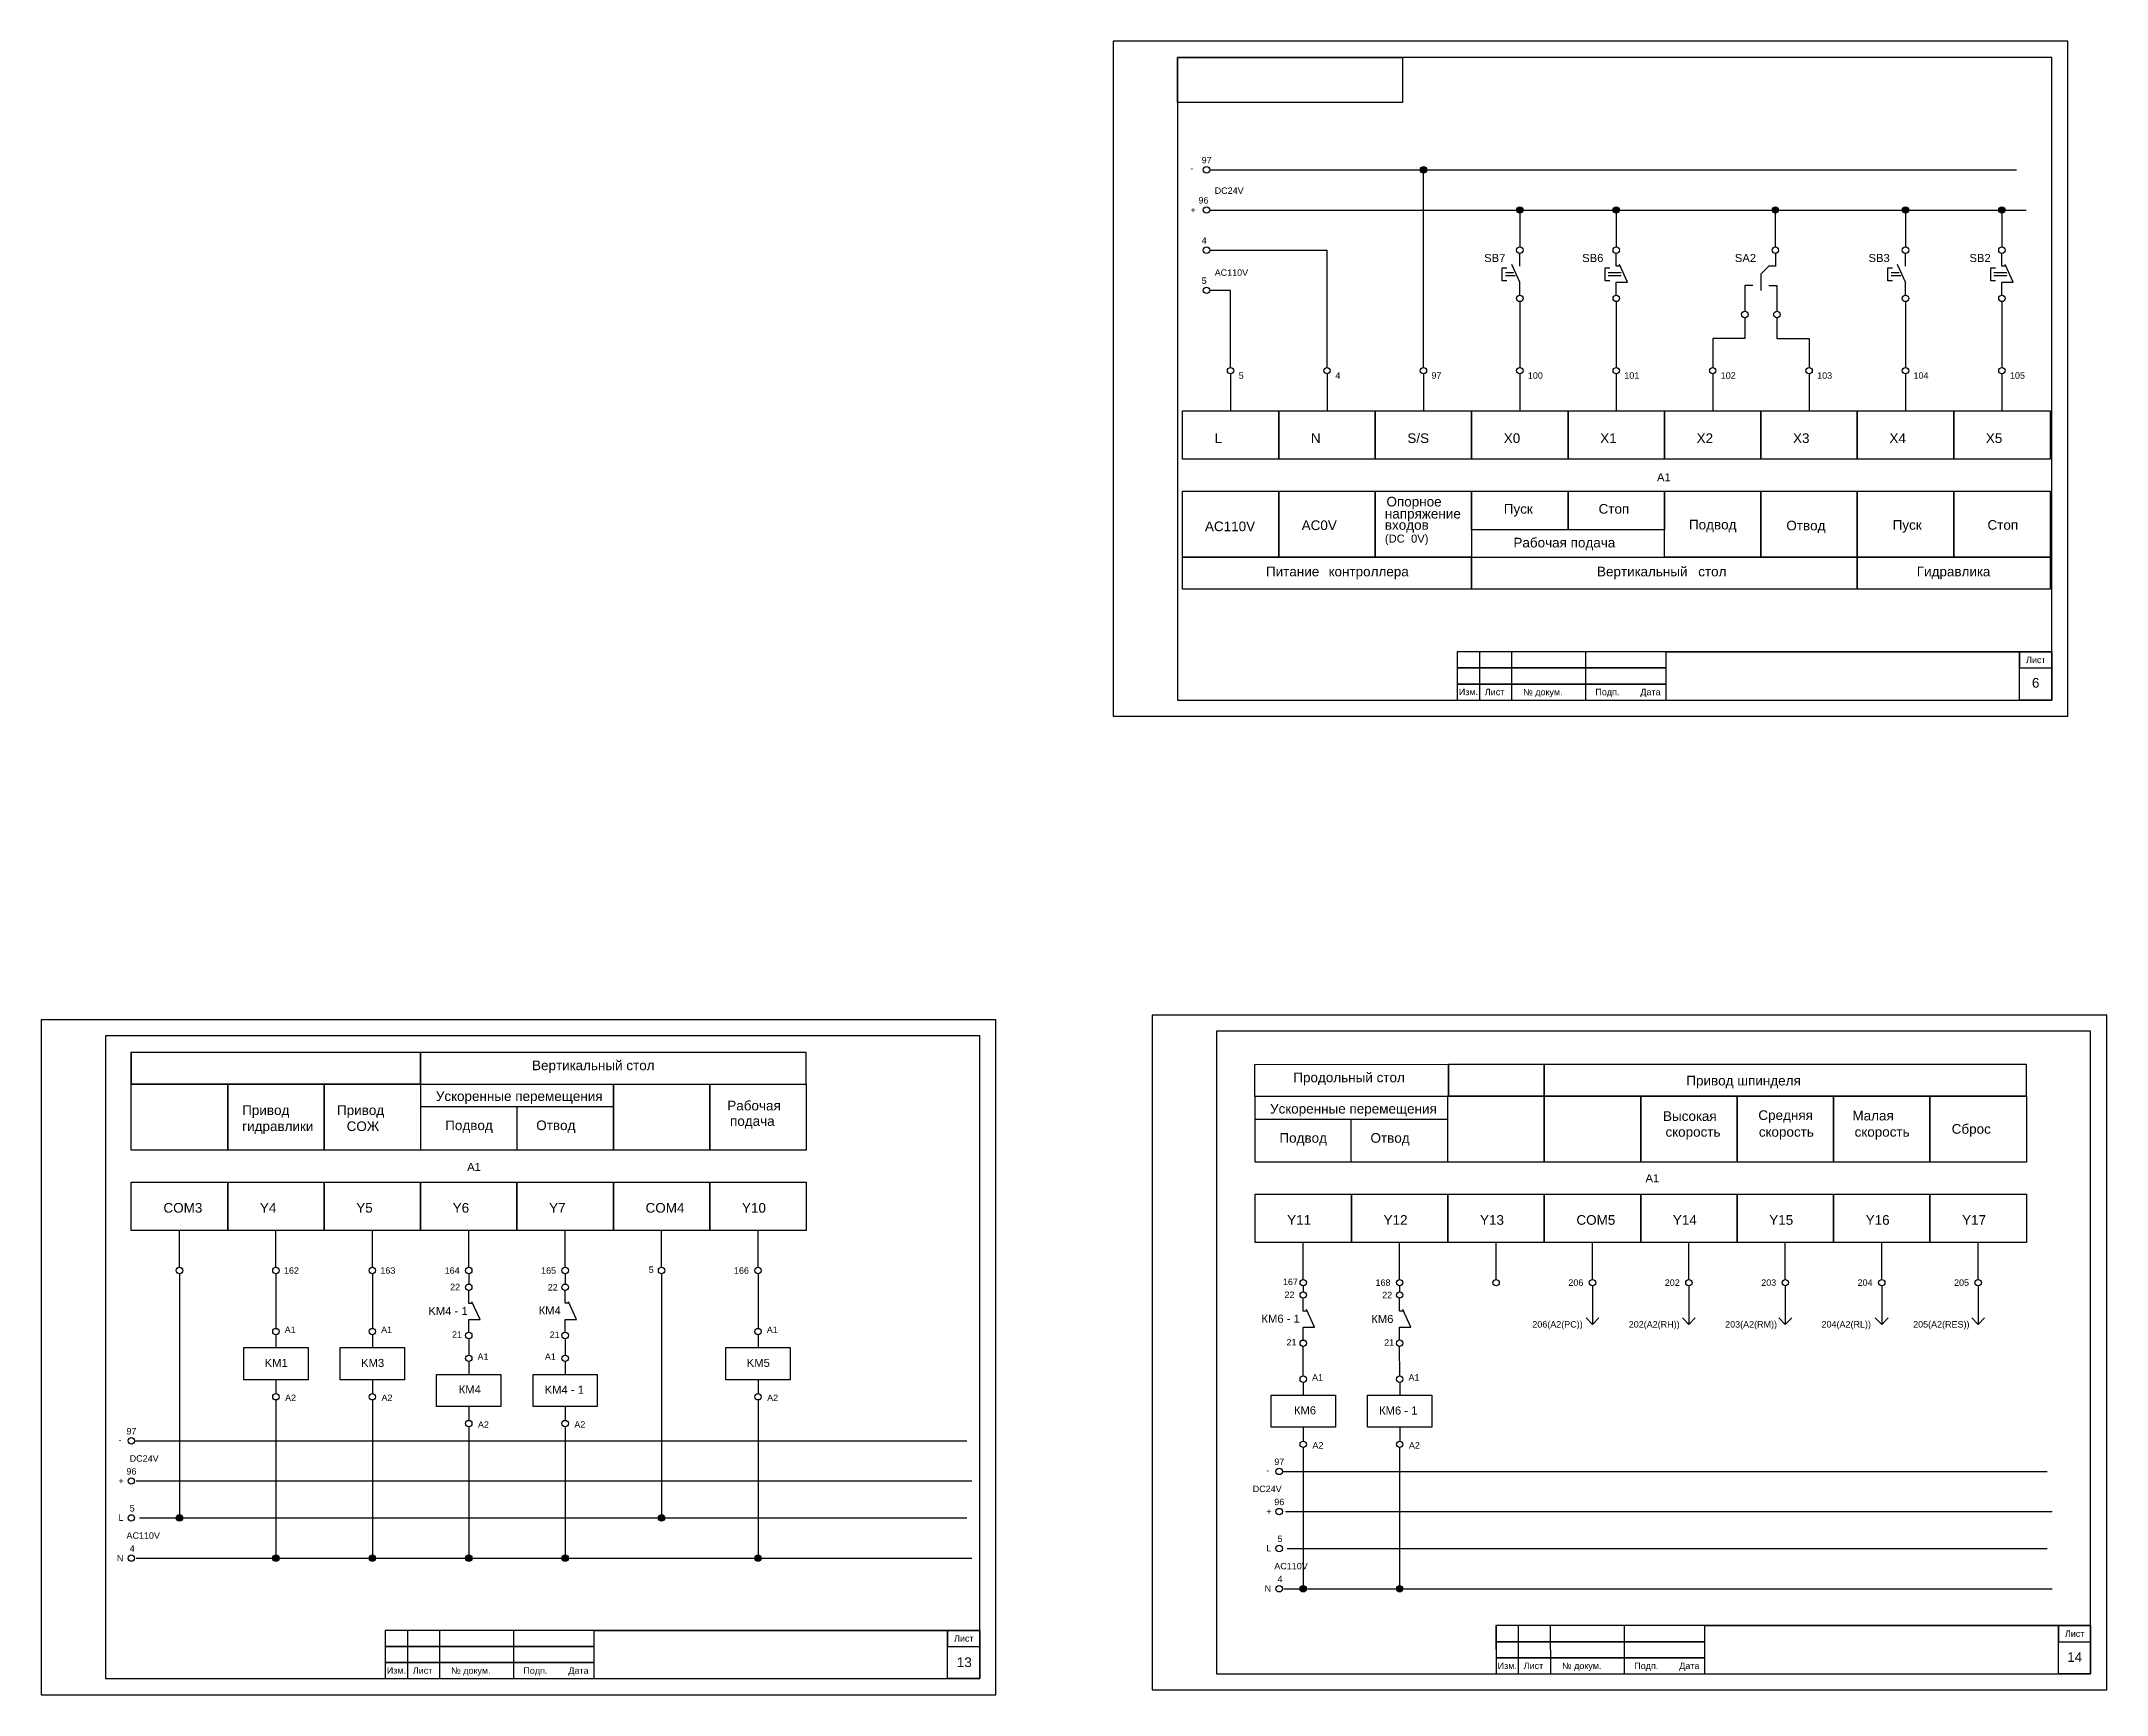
# Model space of a CAD drawing. Header units: millimetres. Extents: x 2144 to 8705, y -937 to 1906.
# Drawn here: x 7355 to 7997, y 413 to 928 of the extents above; entities that cross this region are included whole.
import ezdxf

# ---------------------------------------------------------------- set-up
doc = ezdxf.new("R2010")
doc.units = ezdxf.units.MM
for name, color, linetype, lineweight in [('Маркировка', 7, 'Continuous', 25), ('Оформление', 7, 'Continuous', 30), ('Элементы', 7, 'Continuous', 30)]:
    doc.layers.add(name, color=color, linetype=linetype, lineweight=lineweight)
doc.styles.get("Standard").update_dxf_attribs({"font": 'arial.ttf'})

msp = doc.modelspace()

# ---------------------------------------------------------------- hatches: boundary and pattern name
at = {"layer": 'Элементы'}
h = msp.add_hatch(color=256, dxfattribs=at)
h.dxf.hatch_style = 1
h.paths.add_polyline_path([(7785.83, 887.68, 1), (7783.83, 887.68, 1)])
h = msp.add_hatch(color=256, dxfattribs=at)
h.dxf.hatch_style = 1
h.paths.add_polyline_path([(7815.83, 875.18, 1), (7813.83, 875.18, 1)])
h = msp.add_hatch(color=256, dxfattribs=at)
h.dxf.hatch_style = 1
h.paths.add_polyline_path([(7845.83, 875.18, 1), (7843.83, 875.18, 1)])
h = msp.add_hatch(color=256, dxfattribs=at)
h.dxf.hatch_style = 1
h.paths.add_polyline_path([(7895.33, 875.18, 1), (7893.33, 875.18, 1)])
h = msp.add_hatch(color=256, dxfattribs=at)
h.dxf.hatch_style = 1
h.paths.add_polyline_path([(7935.83, 875.18, 1), (7933.83, 875.18, 1)])
h = msp.add_hatch(color=256, dxfattribs=at)
h.dxf.hatch_style = 1
h.paths.add_polyline_path([(7965.83, 875.18, 1), (7963.83, 875.18, 1)])
h = msp.add_hatch(color=256, dxfattribs=at)
h.dxf.hatch_style = 1
h.paths.add_polyline_path([(7398.79, 468.16, 1), (7396.79, 468.16, 1)])
h = msp.add_hatch(color=256, dxfattribs=at)
h.dxf.hatch_style = 1
h.paths.add_polyline_path([(7548.79, 468.16, 1), (7546.79, 468.16, 1)])
h = msp.add_hatch(color=256, dxfattribs=at)
h.dxf.hatch_style = 1
h.paths.add_polyline_path([(7428.79, 455.66, 1), (7426.79, 455.66, 1)])
h = msp.add_hatch(color=256, dxfattribs=at)
h.dxf.hatch_style = 1
h.paths.add_polyline_path([(7458.79, 455.66, 1), (7456.79, 455.66, 1)])
h = msp.add_hatch(color=256, dxfattribs=at)
h.dxf.hatch_style = 1
h.paths.add_polyline_path([(7488.79, 455.66, 1), (7486.79, 455.66, 1)])
h = msp.add_hatch(color=256, dxfattribs=at)
h.dxf.hatch_style = 1
h.paths.add_polyline_path([(7518.79, 455.66, 1), (7516.79, 455.66, 1)])
h = msp.add_hatch(color=256, dxfattribs=at)
h.dxf.hatch_style = 1
h.paths.add_polyline_path([(7578.79, 455.66, 1), (7576.79, 455.66, 1)])
h = msp.add_hatch(color=256, dxfattribs=at)
h.dxf.hatch_style = 1
h.paths.add_polyline_path([(7748.43, 446.14, 1), (7746.43, 446.14, 1)])
h = msp.add_hatch(color=256, dxfattribs=at)
h.dxf.hatch_style = 1
h.paths.add_polyline_path([(7778.43, 446.14, 1), (7776.43, 446.14, 1)])

# ---------------------------------------------------------------- linework, layer by layer
at = {"layer": 'Оформление'}
for p, q in [((7980.33, 922.68), (7708.33, 922.68)), ((7708.33, 922.68), (7708.33, 722.68)), ((7980.33, 722.68), (7980.33, 922.68)), ((7708.33, 722.68), (7980.33, 722.68)), ((7795.33, 722.68), (7980.33, 722.68)), ((7795.33, 722.68), (7980.33, 722.68)), ((7795.33, 722.68), (7980.33, 722.68)), ((7646.79, 618.16), (7374.79, 618.16)), ((7374.79, 618.16), (7374.79, 418.16)), ((7646.79, 418.16), (7646.79, 618.16)), ((7992.43, 619.64), (7720.43, 619.64)), ((7720.43, 619.64), (7720.43, 419.64)), ((7992.43, 419.64), (7992.43, 619.64)), ((7382.79, 613.16), (7382.79, 603.16)), ((7472.86, 596.17), (7532.79, 596.17)), ((7502.83, 582.66), (7502.83, 596.17)), ((7732.43, 592.25), (7792.35, 592.25)), ((7762.39, 578.74), (7762.39, 592.25)), ((7374.79, 418.16), (7646.79, 418.16)), ((7461.79, 418.16), (7646.79, 418.16)), ((7461.79, 418.16), (7646.79, 418.16)), ((7461.79, 418.16), (7646.79, 418.16)), ((7720.43, 419.64), (7992.43, 419.64)), ((7807.43, 419.64), (7992.43, 419.64)), ((7807.43, 419.64), (7992.43, 419.64)), ((7807.43, 419.64), (7992.43, 419.64))]:
    msp.add_line(p, q, dxfattribs=at)
at = {"layer": 'Оформление', "lineweight": 35}
for p, q in [((7860.33, 737.68), (7980.33, 737.68)), ((7526.79, 433.16), (7646.79, 433.16)), ((7872.43, 434.64), (7992.43, 434.64))]:
    msp.add_line(p, q, dxfattribs=at)
at = {"layer": 'Оформление'}
for points in [[(7985.33, 927.68), (7688.33, 927.68), (7688.33, 717.68), (7985.33, 717.68)], [(7709.83, 787.68), (7739.83, 787.68), (7739.83, 767.18), (7709.83, 767.18)], [(7739.83, 787.68), (7769.83, 787.68), (7769.83, 767.18), (7739.83, 767.18)], [(7769.83, 787.68), (7799.83, 787.68), (7799.83, 767.18), (7769.83, 767.18)], [(7799.83, 787.68), (7829.83, 787.68), (7829.83, 775.68), (7799.83, 775.68)], [(7829.83, 787.68), (7859.83, 787.68), (7859.83, 775.68), (7829.83, 775.68)], [(7859.83, 787.68), (7889.83, 787.68), (7889.83, 767.18), (7859.83, 767.18)], [(7889.83, 787.68), (7919.83, 787.68), (7919.83, 767.18), (7889.83, 767.18)], [(7919.83, 787.68), (7949.83, 787.68), (7949.83, 767.18), (7919.83, 767.18)], [(7949.83, 787.68), (7979.83, 787.68), (7979.83, 767.18), (7949.83, 767.18)], [(7709.83, 767.18), (7799.83, 767.18), (7799.83, 757.18), (7709.83, 757.18)], [(7799.83, 767.18), (7919.83, 767.18), (7919.83, 757.18), (7799.83, 757.18)], [(7919.83, 767.18), (7979.83, 767.18), (7979.83, 757.18), (7919.83, 757.18)], [(7795.33, 722.68), (7812.33, 722.68), (7812.31, 737.68), (7795.31, 737.68)], [(7795.33, 732.68), (7860.33, 732.68), (7860.33, 737.68), (7795.33, 737.68)], [(7795.33, 722.68), (7802.33, 722.68), (7802.33, 737.68), (7795.33, 737.68)], [(7795.33, 722.68), (7835.33, 722.68), (7835.33, 737.68), (7795.33, 737.68)], [(7795.33, 727.68), (7860.33, 727.68), (7860.33, 732.68), (7795.33, 732.68)], [(7980.33, 722.68), (7970.33, 722.68), (7970.33, 737.68), (7980.33, 737.68)], [(7980.33, 737.68), (7970.33, 737.68), (7970.33, 732.68), (7980.33, 732.68)], [(7795.33, 722.68), (7860.33, 722.68), (7860.33, 727.68), (7795.33, 727.68)], [(7997.43, 624.64), (7700.43, 624.64), (7700.43, 414.64), (7997.43, 414.64)], [(7651.79, 623.16), (7354.79, 623.16), (7354.79, 413.16), (7651.79, 413.16)], [(7472.79, 603.16), (7382.79, 603.16), (7382.79, 613.16), (7472.79, 613.16)], [(7592.71, 603.08), (7472.79, 603.16), (7472.79, 613.16), (7592.71, 613.08)], [(7792.67, 599.39), (7732.35, 599.32), (7732.35, 609.32), (7792.67, 609.39)], [(7822.41, 599.39), (7792.67, 599.39), (7792.67, 609.39), (7822.41, 609.39)], [(7972.32, 599.39), (7822.41, 599.39), (7822.41, 609.39), (7972.32, 609.39)], [(7412.79, 582.66), (7382.79, 582.66), (7382.79, 603.16), (7412.79, 603.16)], [(7442.79, 582.66), (7412.79, 582.66), (7412.79, 603.16), (7442.79, 603.16)], [(7472.79, 582.66), (7442.79, 582.66), (7442.79, 603.16), (7472.79, 603.16)], [(7532.79, 582.66), (7472.86, 582.66), (7472.86, 603.16), (7532.79, 603.16)], [(7562.79, 582.66), (7532.79, 582.66), (7532.79, 603.16), (7562.79, 603.16)], [(7592.79, 582.66), (7562.79, 582.66), (7562.79, 603.16), (7592.79, 603.16)], [(7822.43, 578.89), (7732.43, 578.89), (7732.43, 599.39), (7822.43, 599.39)], [(7822.39, 578.92), (7792.39, 578.92), (7792.39, 599.42), (7822.39, 599.42)], [(7852.43, 578.89), (7822.43, 578.89), (7822.43, 599.39), (7852.43, 599.39)], [(7882.43, 578.89), (7852.43, 578.89), (7852.43, 599.39), (7882.43, 599.39)], [(7912.43, 578.89), (7882.43, 578.89), (7882.43, 599.39), (7912.43, 599.39)], [(7942.43, 578.89), (7912.43, 578.89), (7912.43, 599.39), (7942.43, 599.39)], [(7972.43, 578.89), (7942.43, 578.89), (7942.43, 599.39), (7972.43, 599.39)], [(7461.79, 418.16), (7478.79, 418.16), (7478.76, 433.16), (7461.76, 433.16)], [(7461.79, 428.16), (7526.79, 428.16), (7526.79, 433.16), (7461.79, 433.16)], [(7461.79, 418.16), (7468.79, 418.16), (7468.79, 433.16), (7461.79, 433.16)], [(7461.79, 418.16), (7501.79, 418.16), (7501.79, 433.16), (7461.79, 433.16)], [(7646.79, 418.16), (7636.79, 418.16), (7636.79, 433.16), (7646.79, 433.16)], [(7646.79, 433.16), (7636.79, 433.16), (7636.79, 428.16), (7646.79, 428.16)], [(7807.43, 419.64), (7824.43, 419.64), (7824.4, 434.64), (7807.4, 434.64)], [(7807.43, 429.64), (7872.43, 429.64), (7872.43, 434.64), (7807.43, 434.64)], [(7807.43, 419.64), (7814.43, 419.64), (7814.43, 434.64), (7807.43, 434.64)], [(7807.43, 419.64), (7847.43, 419.64), (7847.43, 434.64), (7807.43, 434.64)], [(7992.43, 419.64), (7982.43, 419.64), (7982.43, 434.64), (7992.43, 434.64)], [(7992.43, 434.64), (7982.43, 434.64), (7982.43, 429.64), (7992.43, 429.64)], [(7461.79, 423.16), (7526.79, 423.16), (7526.79, 428.16), (7461.79, 428.16)], [(7807.43, 424.64), (7872.43, 424.64), (7872.43, 429.64), (7807.43, 429.64)], [(7807.43, 419.64), (7872.43, 419.64), (7872.43, 424.64), (7807.43, 424.64)], [(7461.79, 418.16), (7526.79, 418.16), (7526.79, 423.16), (7461.79, 423.16)]]:
    msp.add_lwpolyline(points, close=True, dxfattribs=at)
at = {"layer": 'Элементы'}
for p, q in [((7718.33, 887.68), (7969.33, 887.68)), ((7784.83, 826.18), (7784.83, 887.68)), ((7718.33, 875.18), (7972.33, 875.18)), ((7814.83, 875.18), (7814.83, 863.68)), ((7844.83, 875.18), (7844.83, 863.68)), ((7894.33, 863.68), (7894.33, 875.18)), ((7934.83, 875.18), (7934.83, 863.68)), ((7964.83, 875.18), (7964.83, 863.68)), ((7718.33, 862.68), (7754.83, 862.68)), ((7754.83, 826.18), (7754.83, 862.68)), ((7814.83, 857.68), (7814.83, 861.68)), ((7844.83, 857.68), (7844.83, 861.68)), ((7894.33, 861.68), (7894.33, 857.68)), ((7934.83, 857.68), (7934.83, 861.68)), ((7964.83, 857.68), (7964.83, 861.68)), ((7809.33, 853.18), (7809.33, 857.18)), ((7809.33, 857.18), (7810.83, 857.18)), ((7812.83, 855.68), (7810.33, 855.68)), ((7814.83, 852.68), (7812.33, 858.18)), ((7841.33, 853.18), (7841.33, 857.18)), ((7841.33, 857.18), (7842.83, 857.18)), ((7846.33, 855.68), (7842.33, 855.68)), ((7846.06, 857.68), (7844.83, 857.68)), ((7848.33, 852.68), (7845.83, 858.18)), ((7889.83, 855.18), (7892.33, 857.68)), ((7889.83, 855.18), (7889.83, 850.18)), ((7894.33, 857.68), (7892.33, 857.68)), ((7929.33, 853.18), (7929.33, 857.18)), ((7929.33, 857.18), (7930.83, 857.18)), ((7932.83, 855.68), (7930.33, 855.68)), ((7934.83, 852.68), (7932.33, 858.18)), ((7961.33, 853.18), (7961.33, 857.18)), ((7961.33, 857.18), (7962.83, 857.18)), ((7966.33, 855.68), (7962.33, 855.68)), ((7966.06, 857.68), (7964.83, 857.68)), ((7968.33, 852.68), (7965.83, 858.18)), ((7724.83, 850.18), (7718.33, 850.18)), ((7724.83, 826.18), (7724.83, 850.18)), ((7810.83, 853.18), (7809.33, 853.18)), ((7813.33, 854.68), (7810.33, 854.68)), ((7814.83, 848.68), (7814.83, 852.68)), ((7842.83, 853.18), (7841.33, 853.18)), ((7846.33, 854.68), (7842.33, 854.68)), ((7844.83, 848.68), (7844.83, 852.68)), ((7844.83, 852.68), (7848.33, 852.68)), ((7887.33, 851.68), (7884.83, 851.68)), ((7884.83, 851.68), (7884.83, 843.68)), ((7892.33, 851.68), (7894.83, 851.68)), ((7894.83, 851.68), (7894.83, 843.68)), ((7930.83, 853.18), (7929.33, 853.18)), ((7933.33, 854.68), (7930.33, 854.68)), ((7934.83, 848.68), (7934.83, 852.68)), ((7962.83, 853.18), (7961.33, 853.18)), ((7966.33, 854.68), (7962.33, 854.68)), ((7964.83, 848.68), (7964.83, 852.68)), ((7964.83, 852.68), (7968.33, 852.68)), ((7814.83, 846.68), (7814.83, 826.18)), ((7844.83, 846.68), (7844.83, 826.18)), ((7934.83, 846.68), (7934.83, 826.18)), ((7964.83, 846.68), (7964.83, 826.18)), ((7884.83, 841.68), (7884.83, 835.18)), ((7894.83, 841.68), (7894.83, 835.18)), ((7884.83, 835.18), (7874.83, 835.18)), ((7874.83, 835.18), (7874.83, 826.18)), ((7894.83, 835.18), (7904.83, 835.18)), ((7904.83, 835.18), (7904.83, 826.18)), ((7724.83, 824.18), (7724.83, 812.68)), ((7754.83, 824.18), (7754.83, 812.68)), ((7784.83, 824.18), (7784.83, 812.68)), ((7814.83, 824.18), (7814.83, 812.68)), ((7844.83, 824.18), (7844.83, 812.68)), ((7874.83, 824.18), (7874.83, 812.68)), ((7904.83, 824.18), (7904.83, 812.68)), ((7934.83, 824.18), (7934.83, 812.68)), ((7964.83, 824.18), (7964.83, 812.68)), ((7397.79, 546.16), (7397.79, 557.66)), ((7427.79, 546.16), (7427.79, 557.66)), ((7457.79, 546.16), (7457.79, 557.66)), ((7487.79, 546.16), (7487.79, 557.66)), ((7517.79, 546.16), (7517.79, 557.66)), ((7547.79, 546.16), (7547.79, 557.66)), ((7577.79, 546.16), (7577.79, 557.66)), ((7747.43, 542.39), (7747.43, 553.89)), ((7777.43, 542.39), (7777.43, 553.89)), ((7807.43, 542.39), (7807.43, 553.89)), ((7837.43, 542.39), (7837.43, 553.89)), ((7867.43, 542.39), (7867.43, 553.89)), ((7897.43, 542.39), (7897.43, 553.89)), ((7927.43, 542.39), (7927.43, 553.89)), ((7957.43, 542.39), (7957.43, 553.89)), ((7397.79, 544.16), (7397.79, 468.16)), ((7427.79, 544.16), (7427.79, 531.16)), ((7457.79, 544.16), (7457.79, 531.16)), ((7487.79, 544.16), (7487.79, 540.94)), ((7517.79, 544.16), (7517.79, 540.95)), ((7547.79, 544.16), (7547.79, 468.16)), ((7577.79, 544.16), (7577.79, 527.16)), ((7747.43, 540.39), (7747.43, 538.53)), ((7777.43, 540.39), (7777.43, 538.54)), ((7837.43, 540.39), (7837.43, 528.39)), ((7867.43, 540.39), (7867.43, 528.39)), ((7897.43, 540.39), (7897.43, 528.39)), ((7927.43, 540.39), (7927.43, 528.39)), ((7957.43, 540.39), (7957.43, 528.39)), ((7487.79, 534.94), (7487.79, 538.94)), ((7489.02, 534.94), (7487.79, 534.94)), ((7491.29, 529.94), (7488.79, 535.44)), ((7517.79, 534.95), (7517.79, 538.95)), ((7519.02, 534.95), (7517.79, 534.95)), ((7521.29, 529.95), (7518.79, 535.45)), ((7747.43, 532.53), (7747.43, 536.53)), ((7777.43, 532.54), (7777.43, 536.54)), ((7427.79, 531.16), (7427.79, 527.16)), ((7457.79, 531.16), (7457.79, 527.16)), ((7487.79, 525.94), (7487.79, 529.94)), ((7487.79, 529.94), (7491.29, 529.94)), ((7517.79, 525.95), (7517.79, 529.95)), ((7517.79, 529.95), (7521.29, 529.95)), ((7577.79, 531.16), (7577.79, 527.16)), ((7748.65, 532.53), (7747.43, 532.53)), ((7747.43, 523.53), (7747.43, 527.53)), ((7747.43, 527.53), (7750.93, 527.53)), ((7750.93, 527.53), (7748.43, 533.03)), ((7778.65, 532.54), (7777.43, 532.54)), ((7777.43, 523.54), (7777.43, 527.54)), ((7777.43, 527.54), (7780.93, 527.54)), ((7780.93, 527.54), (7778.43, 533.04)), ((7837.43, 528.39), (7835.43, 530.39)), ((7837.43, 528.39), (7839.43, 530.39)), ((7867.43, 528.39), (7865.43, 530.39)), ((7867.43, 528.39), (7869.43, 530.39)), ((7897.43, 528.39), (7895.43, 530.39)), ((7897.43, 528.39), (7899.43, 530.39)), ((7927.43, 528.39), (7925.43, 530.39)), ((7927.43, 528.39), (7929.43, 530.39)), ((7957.43, 528.39), (7955.43, 530.39)), ((7957.43, 528.39), (7959.43, 530.39)), ((7427.79, 525.16), (7427.79, 521.16)), ((7457.79, 525.16), (7457.79, 521.16)), ((7487.79, 523.94), (7487.79, 518.82)), ((7517.79, 523.95), (7517.79, 518.82)), ((7577.79, 525.16), (7577.79, 521.16)), ((7577.79, 525.16), (7577.79, 521.16)), ((7747.44, 512.36), (7747.43, 521.54)), ((7777.44, 512.36), (7777.43, 521.54)), ((7487.79, 516.82), (7487.79, 512.82)), ((7487.79, 516.82), (7487.79, 512.82)), ((7517.79, 516.82), (7517.79, 512.82)), ((7517.79, 516.82), (7517.79, 512.82)), ((7427.79, 511.16), (7427.79, 506.87)), ((7457.79, 511.16), (7457.79, 506.87)), ((7577.79, 511.16), (7577.79, 506.87)), ((7747.44, 510.36), (7747.44, 506.36)), ((7747.44, 510.36), (7747.44, 506.36)), ((7777.44, 510.36), (7777.44, 506.36)), ((7777.44, 510.36), (7777.44, 506.36)), ((7427.79, 504.87), (7427.79, 455.66)), ((7457.79, 504.87), (7457.79, 455.66)), ((7487.79, 502.82), (7487.79, 498.53)), ((7517.79, 502.82), (7517.79, 498.53)), ((7577.79, 504.87), (7577.79, 455.66)), ((7487.79, 496.53), (7487.79, 455.66)), ((7517.79, 496.53), (7517.79, 455.66)), ((7747.44, 496.36), (7747.44, 492.07)), ((7777.44, 496.36), (7777.44, 492.07)), ((7383.79, 492.16), (7642.79, 492.16)), ((7747.43, 490.07), (7747.43, 446.14)), ((7777.43, 489.96), (7777.43, 446.14)), ((7740.93, 482.64), (7978.93, 482.64)), ((7384.29, 479.66), (7644.29, 479.66)), ((7741.93, 470.14), (7980.43, 470.14)), ((7385.29, 468.16), (7642.79, 468.16)), ((7742.43, 458.64), (7978.93, 458.64)), ((7384.29, 455.66), (7644.29, 455.66)), ((7741.43, 446.14), (7980.43, 446.14))]:
    msp.add_line(p, q, dxfattribs=at)
for points in [[(7778.33, 922.68), (7778.33, 908.68), (7708.33, 908.68), (7708.33, 922.68)], [(7709.83, 812.68), (7739.83, 812.68), (7739.83, 797.68), (7709.83, 797.68)], [(7739.83, 812.68), (7769.83, 812.68), (7769.83, 797.68), (7739.83, 797.68)], [(7769.83, 812.68), (7799.83, 812.68), (7799.83, 797.68), (7769.83, 797.68)], [(7799.83, 812.68), (7829.83, 812.68), (7829.83, 797.68), (7799.83, 797.68)], [(7829.83, 812.68), (7859.83, 812.68), (7859.83, 797.68), (7829.83, 797.68)], [(7859.83, 812.68), (7889.83, 812.68), (7889.83, 797.68), (7859.83, 797.68)], [(7889.83, 812.68), (7919.83, 812.68), (7919.83, 797.68), (7889.83, 797.68)], [(7919.83, 812.68), (7949.83, 812.68), (7949.83, 797.68), (7919.83, 797.68)], [(7949.83, 812.68), (7979.83, 812.68), (7979.83, 797.68), (7949.83, 797.68)], [(7412.79, 557.66), (7382.79, 557.66), (7382.79, 572.66), (7412.79, 572.66)], [(7442.79, 557.66), (7412.79, 557.66), (7412.79, 572.66), (7442.79, 572.66)], [(7472.79, 557.66), (7442.79, 557.66), (7442.79, 572.66), (7472.79, 572.66)], [(7502.79, 557.66), (7472.79, 557.66), (7472.79, 572.66), (7502.79, 572.66)], [(7532.79, 557.66), (7502.79, 557.66), (7502.79, 572.66), (7532.79, 572.66)], [(7562.79, 557.66), (7532.79, 557.66), (7532.79, 572.66), (7562.79, 572.66)], [(7592.79, 557.66), (7562.79, 557.66), (7562.79, 572.66), (7592.79, 572.66)], [(7762.43, 553.89), (7732.43, 553.89), (7732.43, 568.89), (7762.43, 568.89)], [(7792.43, 553.89), (7762.43, 553.89), (7762.43, 568.89), (7792.43, 568.89)], [(7822.43, 553.89), (7792.43, 553.89), (7792.43, 568.89), (7822.43, 568.89)], [(7852.43, 553.89), (7822.43, 553.89), (7822.43, 568.89), (7852.43, 568.89)], [(7882.43, 553.89), (7852.43, 553.89), (7852.43, 568.89), (7882.43, 568.89)], [(7912.43, 553.89), (7882.43, 553.89), (7882.43, 568.89), (7912.43, 568.89)], [(7942.43, 553.89), (7912.43, 553.89), (7912.43, 568.89), (7942.43, 568.89)], [(7972.43, 553.89), (7942.43, 553.89), (7942.43, 568.89), (7972.43, 568.89)], [(7417.79, 521.16), (7437.79, 521.16), (7437.79, 511.16), (7417.79, 511.16)], [(7447.79, 521.16), (7467.79, 521.16), (7467.79, 511.16), (7447.79, 511.16)], [(7567.79, 521.16), (7587.79, 521.16), (7587.79, 511.16), (7567.79, 511.16)], [(7477.79, 512.82), (7497.79, 512.82), (7497.79, 502.82), (7477.79, 502.82)], [(7507.79, 512.82), (7527.79, 512.82), (7527.79, 502.82), (7507.79, 502.82)], [(7737.44, 506.36), (7757.44, 506.36), (7757.44, 496.36), (7737.44, 496.36)], [(7767.44, 506.36), (7787.44, 506.36), (7787.44, 496.36), (7767.44, 496.36)]]:
    msp.add_lwpolyline(points, close=True, dxfattribs=at)
for centre in [(7717.33, 887.68), (7784.83, 887.68), (7717.33, 875.18), (7814.83, 875.18), (7844.83, 875.18), (7894.33, 875.18), (7934.83, 875.18), (7964.83, 875.18), (7717.33, 862.68), (7814.83, 862.68), (7844.83, 862.68), (7894.33, 862.68), (7934.83, 862.68), (7964.83, 862.68), (7717.33, 850.18), (7814.83, 847.68), (7844.83, 847.68), (7934.83, 847.68), (7964.83, 847.68), (7884.83, 842.68), (7894.83, 842.68), (7724.83, 825.18), (7754.83, 825.18), (7784.83, 825.18), (7814.83, 825.18), (7844.83, 825.18), (7874.83, 825.18), (7904.83, 825.18), (7934.83, 825.18), (7964.83, 825.18), (7397.79, 545.16), (7427.79, 545.16), (7457.79, 545.16), (7487.79, 545.16), (7487.79, 539.94), (7517.79, 545.16), (7517.79, 539.95), (7547.79, 545.16), (7577.79, 545.16), (7747.43, 541.39), (7777.43, 541.39), (7807.43, 541.39), (7837.43, 541.39), (7867.43, 541.39), (7897.43, 541.39), (7927.43, 541.39), (7957.43, 541.39), (7747.43, 537.53), (7777.43, 537.54), (7427.79, 526.16), (7457.79, 526.16), (7577.79, 526.16), (7487.79, 524.94), (7517.79, 524.95), (7747.43, 522.53), (7777.43, 522.54), (7487.79, 517.82), (7517.79, 517.82), (7747.44, 511.36), (7777.44, 511.36), (7427.79, 505.87), (7457.79, 505.87), (7577.79, 505.87), (7487.79, 497.53), (7517.79, 497.53), (7382.79, 492.16), (7747.44, 491.07), (7777.44, 491.07), (7739.93, 482.64), (7382.79, 479.66), (7382.79, 468.16), (7397.79, 468.16), (7547.79, 468.16), (7739.93, 470.14), (7382.79, 455.66), (7427.79, 455.66), (7457.79, 455.66), (7487.79, 455.66), (7517.79, 455.66), (7577.79, 455.66), (7739.93, 458.64), (7739.93, 446.14), (7747.43, 446.14), (7777.43, 446.14)]:
    msp.add_circle(centre, 1, dxfattribs=at)

# ---------------------------------------------------------------- texts
at = {"layer": 'Маркировка'}
for s, height, p in [('-', 2, (7712.33, 887.18)), ('97', 2, (7715.83, 889.69)), ('DC24V', 2, (7719.88, 880.21)), ('+', 2, (7712.33, 874.18)), ('96', 2, (7714.84, 877.19)), ('4', 2, (7715.83, 864.69)), ('SB7', 2.5, (7803.73, 859.01)), ('SB6', 2.5, (7834.23, 859.01)), ('SA2', 2.5, (7881.73, 859.01)), ('SB3', 2.5, (7923.33, 859.01)), ('SB2', 2.5, (7954.73, 859.01)), ('AC110V', 2, (7719.88, 854.71)), ('5', 2, (7715.83, 852.19)), ('5', 2, (7727.34, 822.68)), ('4', 2, (7757.43, 822.71)), ('97', 2, (7787.33, 822.68)), ('100', 2, (7817.33, 822.68)), ('101', 2, (7847.33, 822.68)), ('102', 2, (7877.33, 822.68)), ('103', 2, (7907.33, 822.68)), ('104', 2, (7937.33, 822.68)), ('105', 2, (7967.33, 822.68)), ('A1', 2.5, (7857.5, 790.76)), ('A1', 2.5, (7487.29, 576.16)), ('A1', 2.5, (7853.93, 572.64)), ('5', 2, (7543.79, 544.41)), ('162', 2, (7430.29, 544.16)), ('163', 2, (7460.29, 544.16)), ('164', 2, (7480.29, 544.16)), ('22', 2, (7481.99, 539.03)), ('165', 2, (7510.29, 544.16)), ('22', 2, (7512.37, 538.94)), ('166', 2, (7570.29, 544.16)), ('167', 2, (7741.12, 540.63)), ('168', 2, (7769.93, 540.39)), ('206', 2, (7829.93, 540.39)), ('202', 2, (7859.93, 540.39)), ('203', 2, (7889.93, 540.39)), ('204', 2, (7919.93, 540.39)), ('205', 2, (7949.93, 540.39)), ('KM4 - 1', 2.5, (7475.23, 531.32)), ('КМ4 ', 2.5, (7509.55, 531.49)), ('22', 2, (7741.63, 536.62)), ('22', 2, (7772.01, 536.53)), ('A1', 2, (7430.52, 525.71)), ('A1', 2, (7460.52, 525.71)), ('A1', 2, (7580.52, 525.71)), ('КМ6 - 1', 2.5, (7734.44, 528.92)), ('КМ6 ', 2.5, (7768.61, 528.84)), ('206(A2(PC))', 2, (7818.71, 527.41)), ('202(A2(RH))', 2, (7848.71, 527.41)), ('203(A2(RM))', 2, (7878.71, 527.41)), ('204(A2(RL))', 2, (7908.71, 527.41)), ('205(A2(RES))', 2, (7937.2, 527.41)), ('21', 2, (7482.59, 524.26)), ('21', 2, (7512.97, 524.17)), ('21', 2, (7742.23, 521.84)), ('21', 2, (7772.61, 521.76)), ('KM1', 2.5, (7424.29, 515.16)), ('KM3', 2.5, (7454.29, 515.16)), ('A1', 2, (7490.52, 517.38)), ('A1', 2, (7511.48, 517.37)), ('KM5', 2.5, (7574.29, 515.16)), ('КМ4 ', 2.5, (7484.67, 506.9)), ('KM4 - 1', 2.5, (7511.41, 506.82)), ('A1', 2, (7750.18, 510.91)), ('A1', 2, (7780.18, 510.91)), ('A2', 2, (7430.64, 504.55)), ('A2', 2, (7460.64, 504.55)), ('A2', 2, (7580.64, 504.55)), ('КМ6 ', 2.5, (7744.54, 500.41)), ('КМ6 - 1', 2.5, (7771.02, 500.35)), ('97', 2, (7381.29, 494.16)), ('A2', 2, (7490.64, 496.22)), ('A2', 2, (7520.64, 496.22)), ('-', 2, (7378.79, 491.51)), ('A2', 2, (7750.3, 489.75)), ('A2', 2, (7780.3, 489.75)), ('96', 2, (7381.29, 481.66)), ('DC24V', 2, (7382.29, 485.68)), ('-', 2, (7735.93, 482)), ('97', 2, (7738.43, 484.65)), ('+', 2, (7378.79, 478.68)), ('DC24V', 2, (7731.71, 476.2)), ('L', 2, (7378.79, 467.26)), ('5', 2, (7382.29, 470.16)), ('+', 2, (7735.93, 469.17)), ('96', 2, (7738.43, 472.15)), ('AC110V', 2, (7381.29, 461.68)), ('N', 2, (7378.29, 454.68)), ('4', 2, (7382.29, 457.66)), ('L', 2, (7735.93, 457.75)), ('5', 2, (7739.43, 460.65)), ('AC110V', 2, (7738.43, 452.17)), ('4', 2, (7739.43, 448.15)), ('N', 2, (7735.43, 445.17))]:
    msp.add_text(s, height=height, dxfattribs=at).set_placement(p)
at = {"layer": 'Оформление'}
for s, height, p in [('Опорное', 3, (7773.33, 782.93)), ('AC110V', 3, (7716.85, 775.24)), ('AC0V', 3, (7746.94, 775.58)), ('напряжение', 3, (7772.83, 779.18)), ('входов', 3, (7772.83, 775.68)), ('Пуск', 3, (7809.83, 780.68)), ('Стоп', 3, (7839.33, 780.68)), ('Подвод', 3, (7867.44, 775.78)), ('Отвод', 3, (7897.75, 775.49)), ('Пуск', 3, (7930.83, 775.68)), ('Стоп', 3, (7960.33, 775.68)), ('(DC  0V)', 2.5, (7772.83, 771.68)), ('Рабочая подача', 3, (7812.83, 770.18)), ('Питание', 3, (7735.83, 761.18)), ('контроллера', 3, (7755.33, 761.18)), ('Вертикальный ', 3, (7838.83, 761.18)), ('стол', 3, (7870.33, 761.18)), ('Гидравлика', 3, (7938.33, 761.18)), ('Лист', 2, (7972.33, 734.18)), ('Изм.', 2, (7795.84, 724.21)), ('Лист', 2, (7803.93, 724.19)), ('Подп.', 2, (7838.33, 724.18)), ('Дата', 2, (7852.33, 724.18)), ('6', 3, (7974.16, 726.56)), ('№ докум.', 2, (7815.86, 724.17)), ('Вертикальный стол', 3, (7507.48, 607.5)), ('Продольный стол', 3, (7744.35, 603.74)), ('Привод шпинделя', 3, (7866.63, 602.75)), ('Ускоренные перемещения', 3, (7477.54, 597.92)), ('Рабочая', 3, (7568.23, 594.99)), ('Привод ', 3, (7417.29, 593.56)), ('Привод ', 3, (7446.79, 593.56)), ('СОЖ', 3, (7449.79, 588.56)), ('Подвод', 3, (7480.46, 588.84)), ('Отвод', 3, (7508.79, 588.84)), ('подача', 3, (7569.08, 590.18)), ('Ускоренные перемещения', 3, (7737.1, 594)), ('Высокая', 3, (7859.39, 591.71)), ('Средняя', 3, (7889.04, 592.01)), ('Малая', 3, (7918.31, 591.87)), ('гидравлики', 3, (7417.29, 588.56)), ('Подвод', 3, (7740.02, 584.92)), ('Отвод', 3, (7768.36, 584.92)), ('скорость', 3, (7860.15, 586.8)), ('скорость', 3, (7889.19, 586.8)), ('скорость', 3, (7919, 586.8)), ('Сброс', 3, (7949.2, 587.72)), ('Лист', 2, (7638.79, 429.66)), ('Лист', 2, (7984.43, 431.14)), ('13', 3, (7639.64, 421.75)), ('14', 3, (7985.14, 423.37)), ('Изм.', 2, (7462.29, 419.68)), ('Лист', 2, (7470.38, 419.66)), ('№ докум.', 2, (7482.31, 419.65)), ('Подп.', 2, (7504.79, 419.66)), ('Дата', 2, (7518.79, 419.66)), ('Изм.', 2, (7807.93, 421.16)), ('Лист', 2, (7816.02, 421.15)), ('№ докум.', 2, (7827.95, 421.13)), ('Подп.', 2, (7850.43, 421.14)), ('Дата', 2, (7864.43, 421.14))]:
    msp.add_text(s, height=height, dxfattribs=at).set_placement(p)
at = {"layer": 'Элементы'}
for s, p in [('L', (7719.83, 802.68)), ('N', (7749.83, 802.68)), ('S/S', (7779.83, 802.68)), ('X0', (7809.83, 802.68)), ('X1', (7839.83, 802.68)), ('X2', (7869.83, 802.68)), ('X3', (7899.83, 802.68)), ('X4', (7929.83, 802.68)), ('X5', (7959.83, 802.68)), ('COM3', (7392.79, 563.16)), ('Y4', (7422.79, 563.16)), ('Y5', (7452.79, 563.16)), ('Y6', (7482.79, 563.16)), ('Y7', (7512.79, 563.16)), ('COM4', (7542.79, 563.16)), ('Y10', (7572.79, 563.16)), ('Y11', (7742.43, 559.39)), ('Y12', (7772.43, 559.39)), ('Y13', (7802.43, 559.39)), ('COM5', (7832.43, 559.39)), ('Y14', (7862.43, 559.39)), ('Y15', (7892.43, 559.39)), ('Y16', (7922.43, 559.39)), ('Y17', (7952.43, 559.39))]:
    msp.add_text(s, height=3, dxfattribs=at).set_placement(p)

doc.saveas('drawing.dxf')
